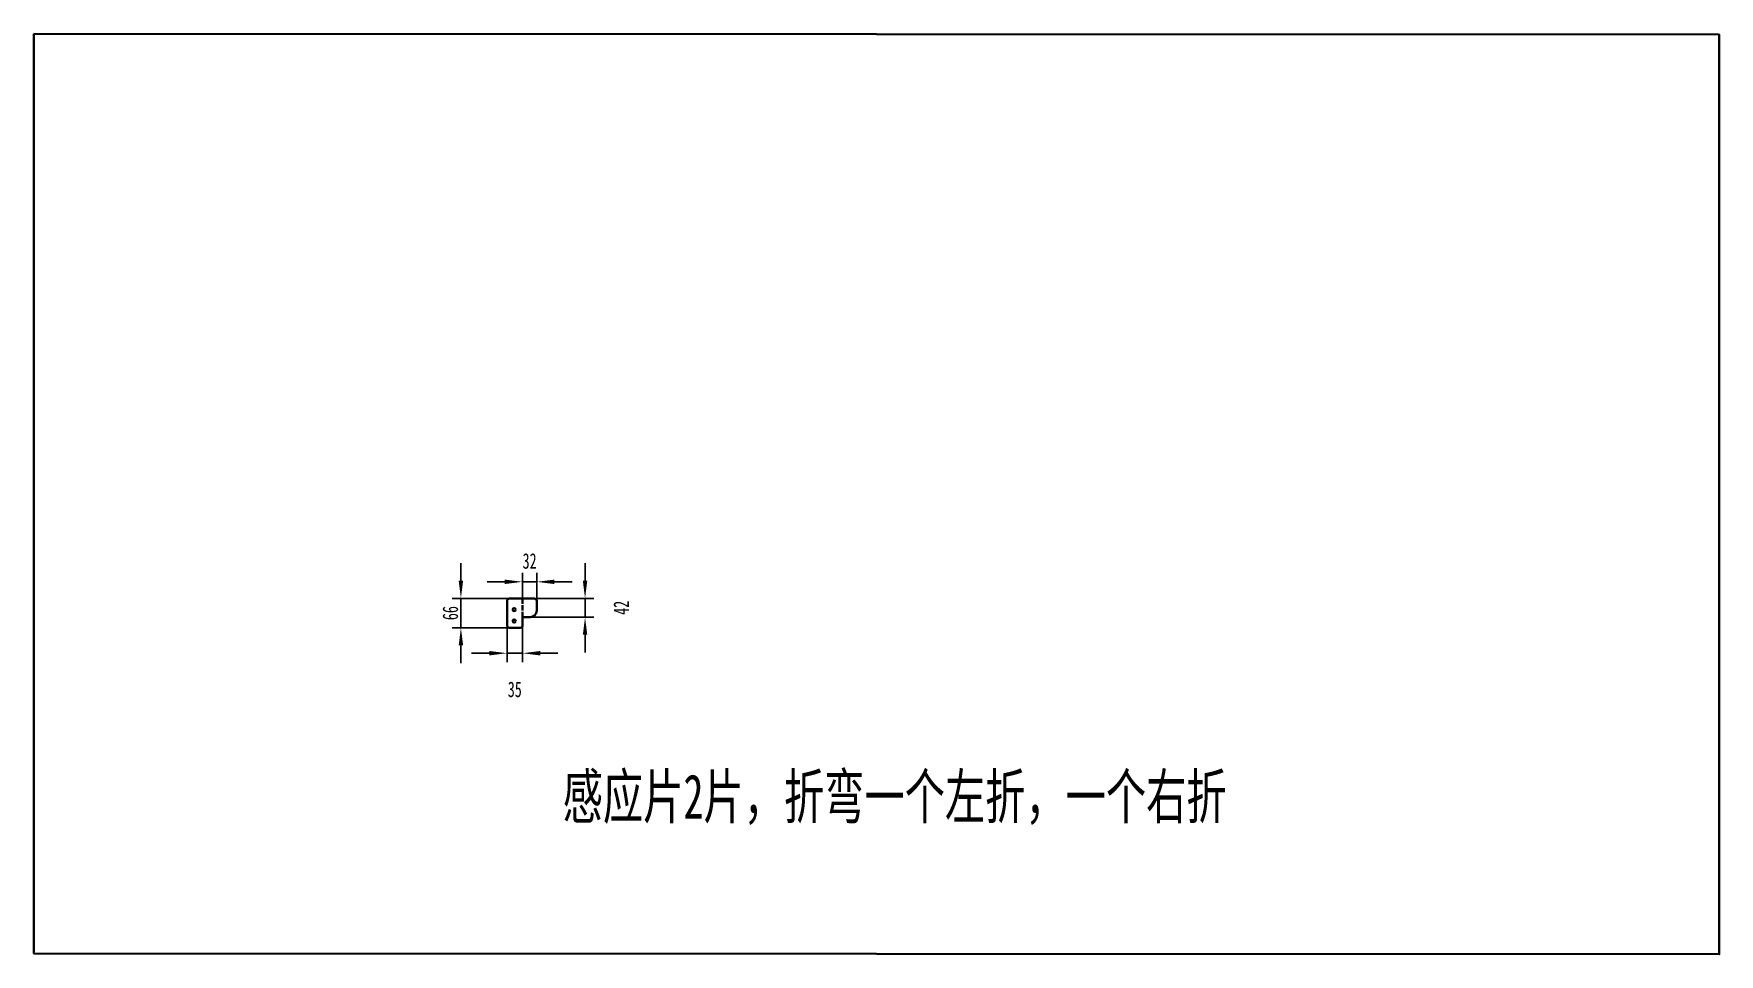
# Model space of a CAD drawing. Header units: millimetres. Extents: x 7168 to 10979, y -796 to 1283.
import ezdxf

# ---------------------------------------------------------------- set-up
doc = ezdxf.new("R2010")
doc.units = ezdxf.units.MM
doc.header["$PDMODE"] = 35
doc.linetypes.add('DASHED', pattern=[15, 12, -3])
doc.layers.get('0').update_dxf_attribs({"lineweight": 18})
doc.layers.add('粗实线层', color=7, linetype='Continuous', lineweight=35)
doc.styles.add('标准', font='', dxfattribs={"width": 0.667})
doc.styles.get('标准').set_extended_font_data('宋体')
doc.dimstyles.new('标准', dxfattribs={"dimscale": 10, "dimtxt": 3.5, "dimasz": 4, "dimexe": 2, "dimexo": 0, "dimtad": 1, "dimdsep": 46, "dimtxsty": '标准', "dimblk": '_CAXARROW', "dimcen": 0, "dimdle": 6, "dimazin": 2, "dimtfac": 0.707107, "dimtdec": 3, "dimtmove": 2, "dimatfit": 3, "dimfxl": 1, "dimfrac": 2, "dimtolj": 1, "dimarcsym": 1})

# ---------------------------------------------------------------- blocks, each defined once
blk = doc.blocks.new('_CAXARROW')
blk.add_hatch(color=0).paths.add_polyline_path([(0, 0), (-1, 0.125), (-1, -0.125)], flags=0)
blk = doc.blocks.new('*D15')
at = {"layer": 'Defpoints', "color": 0, "transparency": 16777216}
for p in [(8305.2, 45), (8273.2, 7.3), (8305.2, 2.3)]:
    blk.add_point(p, dxfattribs=at)
at = {"layer": '粗实线层', "color": 3, "linetype": 'Continuous', "lineweight": -2, "transparency": 16777216}
for p, q in [((8233.2, 45), (8193.2, 45)), ((8273.2, 45), (8305.2, 45)), ((8345.2, 45), (8385.2, 45))]:
    blk.add_line(p, q, dxfattribs=at)
at = {"layer": '粗实线层', "color": 0, "linetype": 'Continuous', "lineweight": -2, "transparency": 16777216}
for p, q in [((8273.2, 7.3), (8273.2, 65)), ((8305.2, 2.3), (8305.2, 65))]:
    blk.add_line(p, q, dxfattribs=at)
at = {"layer": '粗实线层', "color": 3, "lineweight": -2, "transparency": 16777216, "xscale": 40, "yscale": 40, "zscale": 40}
blk.add_blockref('_CAXARROW', (8273.2, 45), dxfattribs=at)
at = {"layer": '粗实线层', "color": 3, "lineweight": -2, "transparency": 16777216, "xscale": 40, "yscale": 40, "zscale": 40, "rotation": 180}
blk.add_blockref('_CAXARROW', (8305.2, 45), dxfattribs=at)
at = {"layer": '粗实线层', "color": 3, "transparency": 16777216, "insert": (8289.2, 91.9), "char_height": 35, "attachment_point": 5, "style": '标准'}
blk.add_mtext('\\A1;32', dxfattribs=at)
blk = doc.blocks.new('*D16')
at = {"layer": 'Defpoints', "color": 0, "transparency": 16777216}
for p in [(8305.2, 7.3), (8414.6, 7.3), (8290.2, -34.7)]:
    blk.add_point(p, dxfattribs=at)
at = {"layer": '粗实线层', "color": 3, "linetype": 'Continuous', "lineweight": -2, "transparency": 16777216}
for p, q in [((8414.6, 47.3), (8414.6, 87.3)), ((8414.6, -34.7), (8414.6, 7.3)), ((8414.6, -74.7), (8414.6, -114.7))]:
    blk.add_line(p, q, dxfattribs=at)
at = {"layer": '粗实线层', "color": 0, "linetype": 'Continuous', "lineweight": -2, "transparency": 16777216}
for p, q in [((8305.2, 7.3), (8434.6, 7.3)), ((8290.2, -34.7), (8434.6, -34.7))]:
    blk.add_line(p, q, dxfattribs=at)
at = {"layer": '粗实线层', "color": 3, "lineweight": -2, "transparency": 16777216, "xscale": 40, "yscale": 40, "zscale": 40}
for p, rotation in [((8414.6, 7.3), 270), ((8414.6, -34.7), 90)]:
    blk.add_blockref('_CAXARROW', p, dxfattribs=dict(at, rotation=rotation))
at = {"layer": '粗实线层', "color": 3, "transparency": 16777216, "insert": (8496.4, -13.7), "char_height": 35, "attachment_point": 5, "rotation": 90, "style": '标准'}
blk.add_mtext('\\A1;42', dxfattribs=at)
blk = doc.blocks.new('*D17')
at = {"layer": 'Defpoints', "color": 0, "transparency": 16777216}
for p in [(8243.2, 7.3), (8133.9, -58.7), (8243.2, -58.7)]:
    blk.add_point(p, dxfattribs=at)
at = {"layer": '粗实线层', "color": 3, "linetype": 'Continuous', "lineweight": -2, "transparency": 16777216}
for p, q in [((8133.9, 47.3), (8133.9, 87.3)), ((8133.9, 7.3), (8133.9, -58.7)), ((8133.9, -98.7), (8133.9, -138.7))]:
    blk.add_line(p, q, dxfattribs=at)
at = {"layer": '粗实线层', "color": 0, "linetype": 'Continuous', "lineweight": -2, "transparency": 16777216}
for p, q in [((8243.2, 7.3), (8113.9, 7.3)), ((8243.2, -58.7), (8113.9, -58.7))]:
    blk.add_line(p, q, dxfattribs=at)
at = {"layer": '粗实线层', "color": 3, "lineweight": -2, "transparency": 16777216, "xscale": 40, "yscale": 40, "zscale": 40}
for p, rotation in [((8133.9, 7.3), 270), ((8133.9, -58.7), 90)]:
    blk.add_blockref('_CAXARROW', p, dxfattribs=dict(at, rotation=rotation))
at = {"layer": '粗实线层', "color": 3, "transparency": 16777216, "insert": (8110.1, -25.7), "char_height": 35, "attachment_point": 5, "rotation": 90, "style": '标准'}
blk.add_mtext('\\A1;66', dxfattribs=at)
blk = doc.blocks.new('*D18')
at = {"layer": 'Defpoints', "color": 0, "transparency": 16777216}
for p in [(8238.2, -58.7), (8273.2, -53.7), (8273.2, -116.3)]:
    blk.add_point(p, dxfattribs=at)
at = {"layer": '粗实线层', "color": 0, "linetype": 'Continuous', "lineweight": -2, "transparency": 16777216}
for p, q in [((8238.2, -58.7), (8238.2, -136.3)), ((8273.2, -53.7), (8273.2, -136.3))]:
    blk.add_line(p, q, dxfattribs=at)
at = {"layer": '粗实线层', "color": 3, "linetype": 'Continuous', "lineweight": -2, "transparency": 16777216}
for p, q in [((8198.2, -116.3), (8158.2, -116.3)), ((8238.2, -116.3), (8273.2, -116.3)), ((8313.2, -116.3), (8353.2, -116.3))]:
    blk.add_line(p, q, dxfattribs=at)
at = {"layer": '粗实线层', "color": 3, "lineweight": -2, "transparency": 16777216, "xscale": 40, "yscale": 40, "zscale": 40}
blk.add_blockref('_CAXARROW', (8238.2, -116.3), dxfattribs=at)
at = {"layer": '粗实线层', "color": 3, "lineweight": -2, "transparency": 16777216, "xscale": 40, "yscale": 40, "zscale": 40, "rotation": 180}
blk.add_blockref('_CAXARROW', (8273.2, -116.3), dxfattribs=at)
at = {"layer": '粗实线层', "color": 3, "transparency": 16777216, "insert": (8255.7, -198.2), "char_height": 35, "attachment_point": 5, "style": '标准'}
blk.add_mtext('\\A1;35', dxfattribs=at)

msp = doc.modelspace()

# ---------------------------------------------------------------- linework, layer by layer
at = {"layer": '粗实线层'}
for p, q in [((8238.215, -53.706), (8238.215, 2.294)), ((8243.215, 7.294), (8273.215, 7.294)), ((8273.215, 7.294), (8300.215, 7.294)), ((8305.215, 2.294), (8305.215, -19.706)), ((8290.215, -34.706), (8273.215, -34.706)), ((8273.215, -34.706), (8273.215, -53.706)), ((8268.215, -58.706), (8243.215, -58.706))]:
    msp.add_line(p, q, dxfattribs=at)
at = {"layer": '粗实线层', "linetype": 'DASHED'}
msp.add_line((8273.215, 7.294), (8273.215, -34.706), dxfattribs=at)
at = {"layer": '粗实线层'}
msp.add_lwpolyline([(7168.095, 1283.298), (7168.422, -795.081), (10978.853, -796.448), (10978.525, 1281.931)], close=True, dxfattribs=at)
for centre in [(8254.215, -17.706), (8254.215, -43.706)]:
    msp.add_circle(centre, 3.5, dxfattribs=at)
for centre, radius, start, end in [((8243.215, 2.294), 5, 90, 180), ((8300.215, 2.294), 5, 0, 90), ((8290.215, -19.706), 15, 270, 0), ((8243.215, -53.706), 5, 180, 270), ((8268.215, -53.706), 5, 270, 0)]:
    msp.add_arc(centre, radius, start, end, dxfattribs=at)

# ---------------------------------------------------------------- texts
at = {"layer": '粗实线层', "insert": (8364.027, -389.916), "char_height": 100, "attachment_point": 1, "style": '标准'}
msp.add_mtext_dynamic_manual_height_columns('感应片2片，折弯一个左折，一个右折', width=1815.60908, gutter_width=1, heights=[0], dxfattribs=at)

# ---------------------------------------------------------------- dimensions: what is measured, and where the dimension line sits
at = {"layer": '粗实线层'}
for base, p1, p2, picture, middle in [((8305.215, 44.989), (8273.215, 7.294), (8305.215, 2.294), '*D15', (8289.215, 91.864)), ((8273.215, -116.344), (8238.215, -58.706), (8273.215, -53.706), '*D18', (8255.715, -198.219))]:
    dim = msp.add_linear_dim(base=base, p1=p1, p2=p2, dimstyle='标准', override={"dimclrd": 3, "dimclrt": 3, "dimtdec": 2}, dxfattribs=at)
    dim.commit()
    dim.dimension.update_dxf_attribs({"geometry": picture, "text_midpoint": middle})
for base, p1, p2, picture, middle in [((8133.872, -58.706), (8243.215, 7.294), (8243.215, -58.706), '*D17', (8110.122, -25.706)), ((8414.556, 7.294), (8290.215, -34.706), (8305.215, 7.294), '*D16', (8496.431, -13.706))]:
    dim = msp.add_linear_dim(base=base, p1=p1, p2=p2, angle=90, dimstyle='标准', override={"dimclrd": 3, "dimclrt": 3, "dimtdec": 2}, dxfattribs=at)
    dim.commit()
    dim.dimension.update_dxf_attribs({"geometry": picture, "text_midpoint": middle})

doc.saveas('drawing.dxf')
